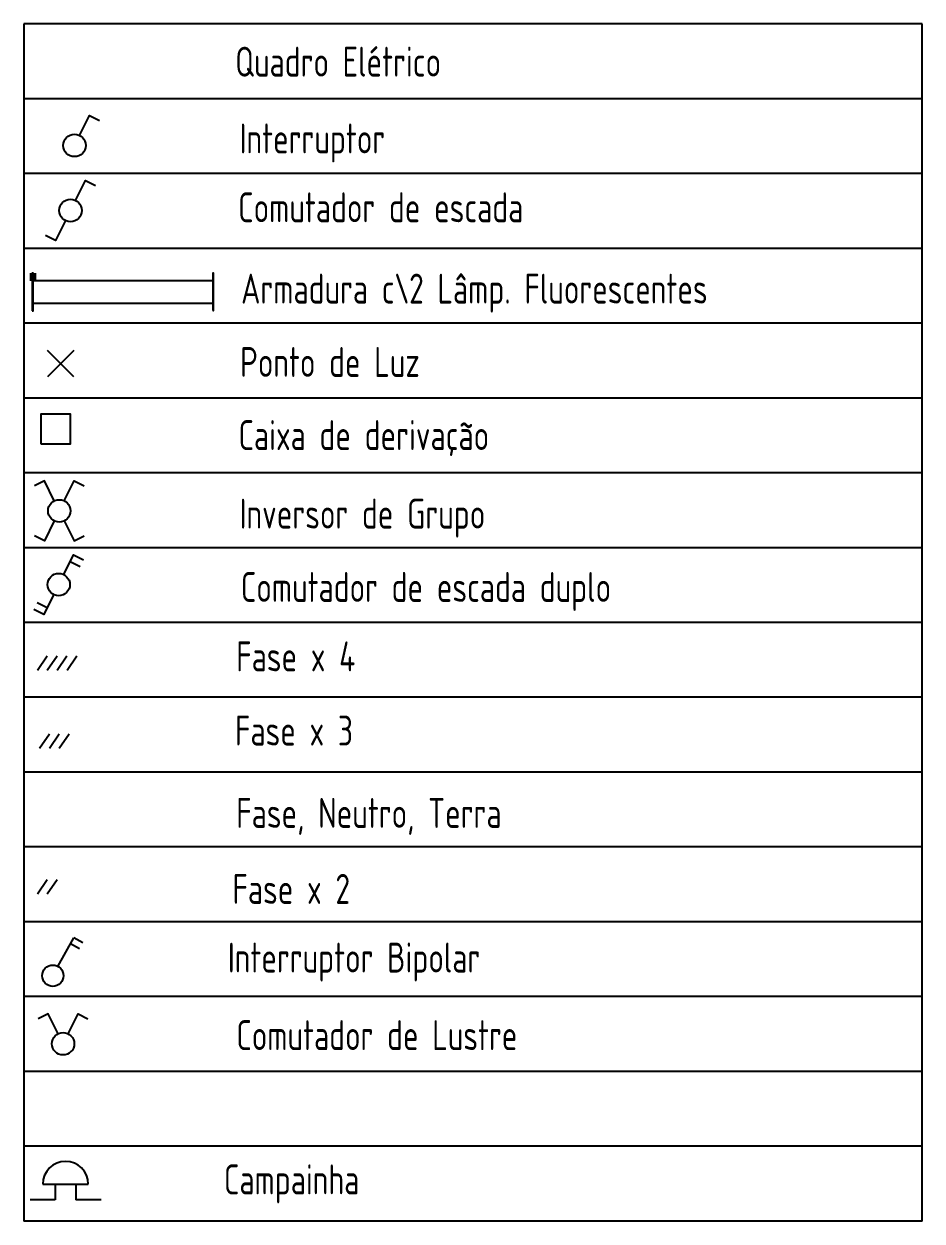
# Model space of a CAD drawing. Header units: millimetres. Extents: x -178823 to 175654, y -172236 to 8261111.
# Drawn here: x 22472 to 28472, y 7988 to 15988 of the extents above; entities that cross this region are included whole.
import ezdxf

# ---------------------------------------------------------------- set-up
doc = ezdxf.new("R2010")
doc.units = ezdxf.units.MM
doc.layers.add('SubTitles', color=50, linetype='Continuous')
doc.styles.add('ISO8', font='ISO8.shx', dxfattribs={"width": 0.8})

# ---------------------------------------------------------------- blocks, each defined once
blk = doc.blocks.new('Interruptor')
at = {"layer": 'SubTitles'}
blk.add_lwpolyline([(0, 0), (66.5, 132.9), (132.9, 99.6)], dxfattribs=at)
blk.add_circle((-33.5, -67.1), 75, dxfattribs=at)

msp = doc.modelspace()

# ---------------------------------------------------------------- hatches: boundary and pattern name
at = {"layer": 'SubTitles'}
h = msp.add_hatch(color=256, dxfattribs=at)
h.dxf.hatch_style = 1
h.paths.add_polyline_path([(22532.795, 14272.569), (22532.795, 14272.569), (22532.795, 14322.569), (22526.968, 14322.569), (22526.968, 14071.755), (22532.795, 14071.755)])
h = msp.add_hatch(color=256, dxfattribs=at)
h.dxf.hatch_style = 1
h.paths.add_polyline_path([(23738.622, 14323.383), (23732.795, 14323.383), (23732.795, 14072.569), (23738.622, 14072.569)])

# ---------------------------------------------------------------- linework, layer by layer
at = {"layer": 'SubTitles', "color": 7, "true_color": 0xffffff}
for p, q in [((28471.867, 15988.356), (22471.867, 15988.356)), ((22471.867, 15988.356), (22471.867, 7988.356)), ((28471.867, 7988.356), (28471.867, 15988.356)), ((28471.867, 15488.356), (22471.867, 15488.356)), ((28471.867, 14988.356), (22471.867, 14988.356)), ((28471.867, 14488.356), (22471.867, 14488.356)), ((28471.867, 13988.356), (22471.867, 13988.356)), ((28471.867, 13488.356), (22471.867, 13488.356)), ((28471.867, 12988.356), (22471.867, 12988.356)), ((28471.867, 12488.356), (22471.867, 12488.356)), ((28471.867, 11988.356), (22471.867, 11988.356)), ((28471.867, 11488.356), (22471.867, 11488.356)), ((28471.867, 10988.356), (22471.867, 10988.356)), ((28471.867, 10488.356), (22471.867, 10488.356)), ((28471.867, 9988.356), (22471.867, 9988.356)), ((22699.35, 9690.459), (22804.634, 9880.3)), ((22843.259, 9807.678), (22782.918, 9841.143)), ((22864.975, 9846.836), (22804.634, 9880.3)), ((28471.867, 9488.356), (22471.867, 9488.356)), ((28471.867, 8988.356), (22471.867, 8988.356)), ((28471.867, 8488.356), (22471.867, 8488.356)), ((22597.824, 8235.536), (22901.682, 8235.536)), ((22680.429, 8235.536), (22680.429, 8129.299)), ((22819.077, 8235.536), (22819.077, 8129.299)), ((22680.429, 8129.299), (22512.447, 8129.299)), ((22987.059, 8129.299), (22819.077, 8129.299)), ((28471.867, 7988.356), (22471.867, 7988.356))]:
    msp.add_line(p, q, dxfattribs=at)
at = {"layer": 'SubTitles', "lineweight": 158}
msp.add_line((22532.795, 14272.569), (22532.795, 14322.569), dxfattribs=at)
at = {"layer": 'SubTitles'}
for p, q in [((23732.795, 14272.569), (22532.795, 14272.569)), ((22532.795, 14122.569), (23732.795, 14122.569)), ((22804.184, 13630.172), (22629.099, 13805.257)), ((22804.184, 13805.257), (22629.099, 13630.172)), ((22781.567, 12396.679), (22848.004, 12363.426)), ((22626.234, 12086.191), (22559.797, 12119.444))]:
    msp.add_line(p, q, dxfattribs=at)
at = {"layer": 'SubTitles', "color": 3}
for p, q in [((22627.806, 11763.736), (22562.271, 11667.933)), ((22693.546, 11763.736), (22628.011, 11667.933)), ((22759.286, 11763.736), (22693.751, 11667.933)), ((22825.026, 11763.736), (22759.491, 11667.933)), ((22641.934, 11241.353), (22576.399, 11145.55)), ((22707.674, 11241.353), (22642.139, 11145.55)), ((22773.414, 11241.353), (22707.879, 11145.55)), ((22627.728, 10268.101), (22562.193, 10172.299)), ((22693.468, 10268.101), (22627.933, 10172.299))]:
    msp.add_line(p, q, dxfattribs=at)
at = {"layer": 'SubTitles'}
for points in [[(22816.439, 14809.053), (22882.944, 14941.926), (22949.381, 14908.674)], [(22749.357, 14674.889), (22682.852, 14542.015), (22616.415, 14575.267)], [(22674.574, 12801.279), (22608.069, 12934.153), (22541.632, 12900.9)], [(22741.656, 12801.279), (22808.161, 12934.153), (22874.598, 12900.9)], [(22674.574, 12667.115), (22608.069, 12534.241), (22541.632, 12567.493)], [(22741.656, 12667.115), (22808.161, 12534.241), (22874.598, 12567.493)], [(22737.442, 12308.517), (22803.946, 12441.391), (22870.383, 12408.138)], [(22670.36, 12174.353), (22603.855, 12041.479), (22537.418, 12074.731)], [(22699.418, 9240.477), (22632.914, 9373.351), (22566.477, 9340.098)], [(22766.5, 9240.477), (22833.005, 9373.351), (22899.442, 9340.098)]]:
    msp.add_lwpolyline(points, dxfattribs=at)
for points in [[(22526.968, 14071.755), (22532.795, 14071.755), (22532.795, 14322.569), (22526.968, 14322.569)], [(23732.795, 14072.569), (23738.622, 14072.569), (23738.622, 14323.383), (23732.795, 14323.383)], [(22583.801, 13181.406), (22683.801, 13181.406), (22783.801, 13181.406), (22783.801, 13281.406), (22783.801, 13381.406), (22683.801, 13381.406), (22583.801, 13381.406), (22583.801, 13281.406)]]:
    msp.add_lwpolyline(points, close=True, dxfattribs=at)
for centre in [(22782.898, 14741.971), (22708.115, 12734.197), (22703.901, 12241.435), (22732.959, 9173.395)]:
    msp.add_circle(centre, 75, dxfattribs=at)
at = {"layer": 'SubTitles', "color": 7, "true_color": 0xffffff}
msp.add_circle((22664.798, 9628.156), 71.243, dxfattribs=at)
msp.add_arc((22749.753, 8235.536), 151.929, 0, 180, dxfattribs=at)

# ---------------------------------------------------------------- block references
at = {"layer": 'SubTitles'}
msp.add_blockref('Interruptor', (22842.846, 15243.54), dxfattribs=at)

# ---------------------------------------------------------------- texts
at = {"layer": 'SubTitles', "color": 7, "true_color": 0xffffff, "style": 'ISO8', "width": 0.8}
for s, p in [('Quadro Elétrico', (23883.119, 15636.241)), ('Interruptor', (23912.597, 15123.18)), ('Comutador de escada', (23902.771, 14662.876)), ('Armadura c\\2 Lâmp. Fluorescentes', (23922.423, 14119.543)), ('Ponto de Luz', (23916.01, 13629.258)), ('Caixa de derivação', (23905.108, 13140.371)), ('Inversor de Grupo', (23912.406, 12615.775)), ('Comutador de escada duplo', (23920.846, 12125.904)), ('Fase x 4', (23890.006, 11661.797)), ('Fase x 3', (23881.666, 11165.873)), ('Fase, Neutro, Terra', (23890.006, 10615.76)), ('Fase x 2', (23864.985, 10107.934)), ('Interruptor Bipolar', (23834.123, 9649.284)), ('Comutador de Lustre', (23890.488, 9130.773)), ('Campainha', (23807.779, 8166.602))]:
    msp.add_text(s, height=200, dxfattribs=at).set_placement(p)

doc.saveas('drawing.dxf')
